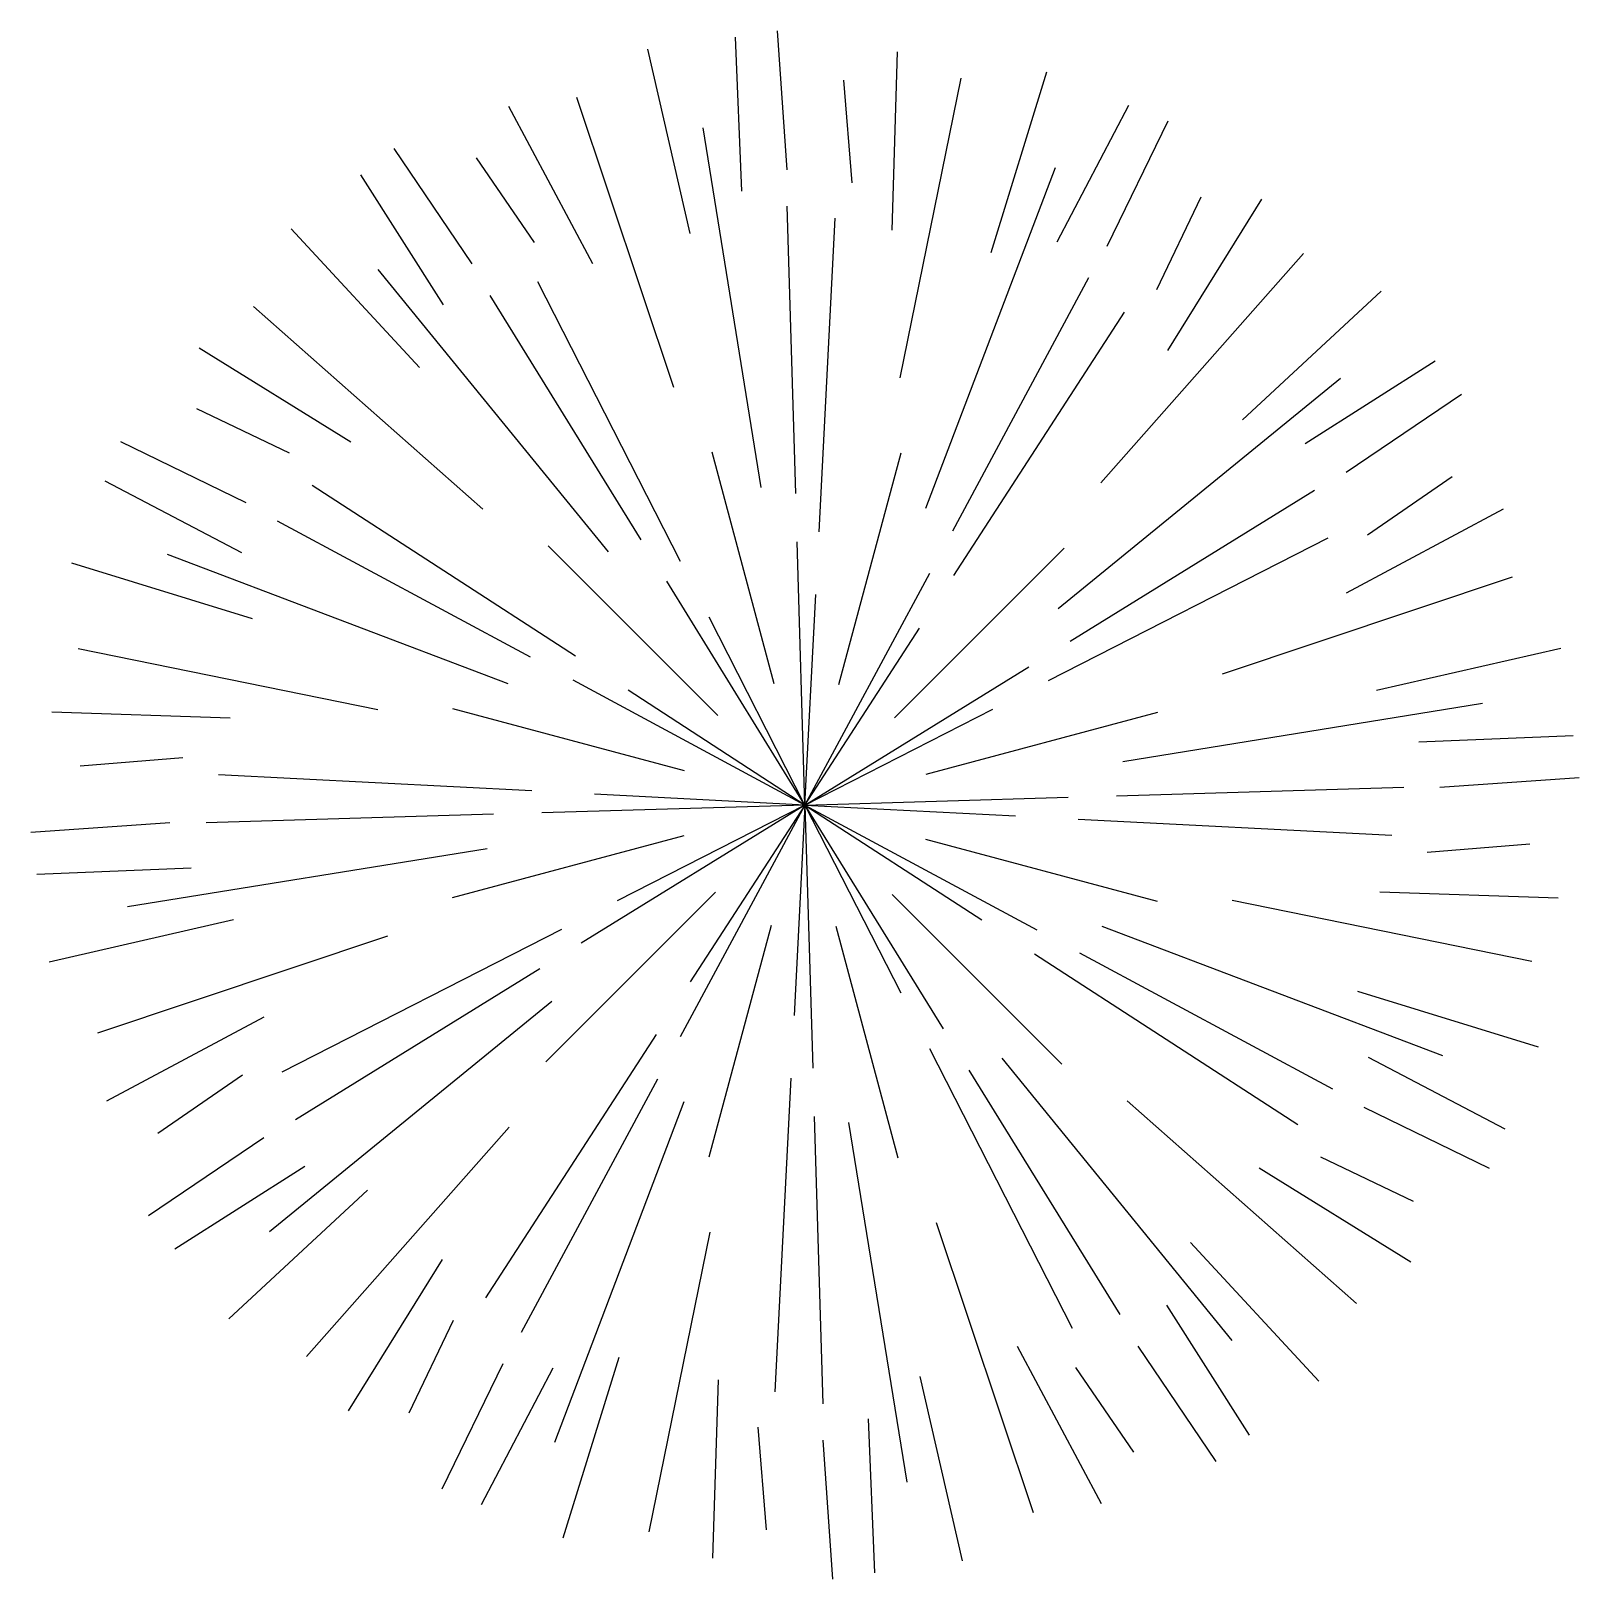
# Model space of a CAD drawing. Header units: millimetres. Extents: x 300.51 to 302.49, y 2571.63 to 2573.61.
import ezdxf

# ---------------------------------------------------------------- set-up
doc = ezdxf.new("R2010")
doc.units = ezdxf.units.MM
doc.header["$LTSCALE"] = 10
doc.layers.add('Vegetais', color=94, linetype='Continuous')

msp = doc.modelspace()

# ---------------------------------------------------------------- linework, layer by layer
at = {"layer": 'Vegetais'}
for p, q in [((301.4807, 2573.4344), (301.4683, 2573.6123)), ((301.4227, 2573.4073), (301.4144, 2573.6046)), ((301.3564, 2573.3531), (301.3025, 2573.5892)), ((301.6149, 2573.3573), (301.6221, 2573.5855)), ((301.6253, 2573.1682), (301.7033, 2573.552)), ((301.7419, 2573.3287), (301.8133, 2573.56)), ((301.5638, 2573.4181), (301.5534, 2573.5492)), ((301.232, 2573.3144), (301.1242, 2573.5156)), ((301.3356, 2573.1558), (301.2113, 2573.5272)), ((301.8264, 2573.3424), (301.9179, 2573.5174)), ((301.8902, 2573.3369), (301.9685, 2573.4972)), ((301.4476, 2573.0281), (301.373, 2573.4885)), ((301.0773, 2573.3141), (300.9776, 2573.462)), ((301.1574, 2573.3415), (301.0828, 2573.4498)), ((301.6584, 2573.0016), (301.824, 2573.4376)), ((301.0406, 2573.2616), (300.9348, 2573.4283)), ((301.954, 2573.2812), (302.0106, 2573.4)), ((301.9679, 2573.2031), (302.0882, 2573.397)), ((301.4917, 2573.0201), (301.4807, 2573.3879)), ((301.0102, 2573.1815), (300.8456, 2573.359)), ((301.5215, 2572.9711), (301.5422, 2573.3725)), ((301.8823, 2573.034), (302.1418, 2573.3274)), ((301.2518, 2572.9457), (300.9569, 2573.3071)), ((301.6926, 2572.9726), (301.867, 2573.2966)), ((301.2939, 2572.9608), (301.1005, 2573.2738)), ((301.3443, 2572.9333), (301.1615, 2573.2912)), ((302.0636, 2573.1147), (302.2411, 2573.2794)), ((301.0909, 2573.0003), (300.7976, 2573.2597)), ((301.694, 2572.9153), (301.9126, 2573.2525)), ((300.9219, 2573.0858), (300.7279, 2573.2062)), ((302.1437, 2573.0844), (302.3104, 2573.1902)), ((301.8277, 2572.8732), (302.1892, 2573.168)), ((302.1961, 2573.0476), (302.3441, 2573.1473)), ((300.8438, 2573.072), (300.725, 2573.1285)), ((300.7881, 2573.0082), (300.6278, 2573.0864)), ((301.4642, 2572.7766), (301.3847, 2573.0732)), ((301.547, 2572.7755), (301.6265, 2573.0721)), ((302.2236, 2572.9675), (302.3319, 2573.0421)), ((300.7825, 2572.9444), (300.6075, 2573.0359)), ((301.2097, 2572.8119), (300.8724, 2573.0305)), ((301.8428, 2572.831), (302.1559, 2573.0244)), ((302.1965, 2572.8929), (302.3977, 2573.0007)), ((301.1523, 2572.8105), (300.8283, 2572.985)), ((301.8153, 2572.7807), (302.1733, 2572.9634)), ((301.1234, 2572.7764), (300.6873, 2572.942)), ((301.3918, 2572.7362), (301.1747, 2572.9533)), ((301.6182, 2572.7331), (301.8354, 2572.9502)), ((300.7963, 2572.8599), (300.565, 2572.9312)), ((302.0379, 2572.7893), (302.4092, 2572.9137)), ((300.9568, 2572.7432), (300.573, 2572.8212)), ((302.2352, 2572.7686), (302.4712, 2572.8224)), ((300.7676, 2572.7328), (300.5395, 2572.7401)), ((301.3494, 2572.665), (301.0528, 2572.7444)), ((301.6587, 2572.6608), (301.9553, 2572.7403)), ((301.9102, 2572.6773), (302.3706, 2572.7519)), ((302.2894, 2572.7023), (302.4867, 2572.7106)), ((300.7069, 2572.6817), (300.5758, 2572.6713)), ((301.1538, 2572.6395), (300.7525, 2572.6602)), ((301.9022, 2572.6333), (302.27, 2572.6442)), ((302.3164, 2572.6442), (302.4944, 2572.6566)), ((301.1049, 2572.6096), (300.737, 2572.5987)), ((301.8532, 2572.6034), (302.2546, 2572.5827)), ((300.6906, 2572.5987), (300.5126, 2572.5863)), ((301.3483, 2572.5821), (301.0517, 2572.5026)), ((301.0968, 2572.5655), (300.6364, 2572.491)), ((301.6576, 2572.5779), (301.9542, 2572.4984)), ((302.3001, 2572.5612), (302.4313, 2572.5716)), ((300.7177, 2572.5406), (300.5203, 2572.5323)), ((301.3888, 2572.5098), (301.1716, 2572.2926)), ((301.6152, 2572.5067), (301.8323, 2572.2896)), ((302.2394, 2572.5101), (302.4675, 2572.5028)), ((302.0502, 2572.4997), (302.434, 2572.4217)), ((300.7718, 2572.4743), (300.5358, 2572.4204)), ((301.1917, 2572.4622), (300.8337, 2572.2794)), ((301.46, 2572.4674), (301.3805, 2572.1708)), ((301.5429, 2572.4663), (301.6223, 2572.1696)), ((301.8836, 2572.4665), (302.3197, 2572.3009)), ((300.9692, 2572.4536), (300.5978, 2572.3292)), ((301.7973, 2572.431), (302.1346, 2572.2124)), ((301.8547, 2572.4324), (302.1787, 2572.2579)), ((301.1642, 2572.4119), (300.8511, 2572.2185)), ((302.2107, 2572.383), (302.4421, 2572.3117)), ((301.1793, 2572.3697), (300.8178, 2572.0749)), ((300.8106, 2572.3499), (300.6093, 2572.2421)), ((301.3131, 2572.3276), (301.0945, 2571.9904)), ((301.6627, 2572.3096), (301.8455, 2571.9517)), ((301.7553, 2572.2972), (302.0501, 2571.9358)), ((302.2245, 2572.2985), (302.3995, 2572.207)), ((300.7835, 2572.2754), (300.6751, 2572.2008)), ((301.3145, 2572.2703), (301.14, 2571.9463)), ((301.4855, 2572.2718), (301.4648, 2571.8704)), ((301.7131, 2572.2821), (301.9065, 2571.969)), ((301.3486, 2572.2413), (301.183, 2571.8053)), ((301.9161, 2572.2426), (302.2095, 2571.9832)), ((302.2189, 2572.2347), (302.3792, 2572.1565)), ((301.1247, 2572.2089), (300.8652, 2571.9155)), ((301.5154, 2572.2228), (301.5263, 2571.855)), ((301.5594, 2572.2148), (301.634, 2571.7544)), ((300.8109, 2572.1952), (300.663, 2572.0956)), ((302.1633, 2572.1709), (302.282, 2572.1144)), ((300.8634, 2572.1585), (300.6966, 2572.0527)), ((302.0851, 2572.1571), (302.2791, 2572.0367)), ((300.9434, 2572.1282), (300.7659, 2571.9635)), ((301.6714, 2572.0871), (301.7958, 2571.7157)), ((301.3817, 2572.0747), (301.3037, 2571.6909)), ((301.9968, 2572.0614), (302.1614, 2571.8839)), ((301.0391, 2572.0398), (300.9188, 2571.8459)), ((301.9664, 2571.9813), (302.0723, 2571.8146)), ((301.053, 2571.9617), (300.9965, 2571.8429)), ((301.775, 2571.9285), (301.8828, 2571.7273)), ((301.9297, 2571.9288), (302.0294, 2571.7809)), ((301.2651, 2571.9142), (301.1937, 2571.6829)), ((301.1168, 2571.906), (301.0385, 2571.7457)), ((301.1806, 2571.9005), (301.0891, 2571.7255)), ((301.6507, 2571.8898), (301.7045, 2571.6537)), ((301.8496, 2571.9014), (301.9242, 2571.7931)), ((301.3922, 2571.8856), (301.3849, 2571.6574)), ((301.5843, 2571.8356), (301.5926, 2571.6383)), ((301.4432, 2571.8248), (301.4536, 2571.6937)), ((301.5263, 2571.8085), (301.5387, 2571.6306))]:
    msp.add_line(p, q, dxfattribs=at)
at = {"layer": 'Vegetais', "color": 34}
for q in [(301.4935, 2572.9582), (301.6632, 2572.9181), (301.3265, 2572.9081), (301.5174, 2572.891), (301.3808, 2572.8618), (301.6503, 2572.8479), (301.7901, 2572.7985), (301.2069, 2572.7811), (301.277, 2572.7683), (301.7439, 2572.7442), (301.1668, 2572.6114), (301.2169, 2572.4444), (301.234, 2572.6353), (301.2631, 2572.4987), (301.3438, 2572.3248), (301.3567, 2572.395), (301.4896, 2572.3519), (301.8402, 2572.6315), (301.6805, 2572.3348), (301.73, 2572.4746), (301.8001, 2572.4618), (301.7731, 2572.6076), (301.5135, 2572.2847), (301.6263, 2572.3811)]:
    msp.add_line((301.5035, 2572.6214), q, dxfattribs=at)

doc.saveas('drawing.dxf')
